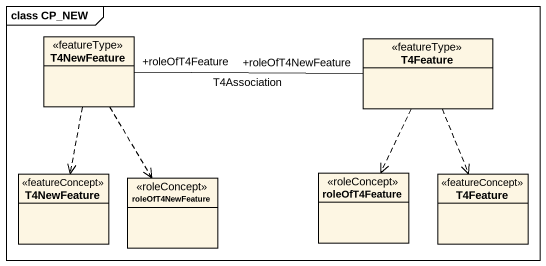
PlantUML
@startuml
mainframe class CP_NEW
hide circle
hide empty members
class T4NewFeature <<featureType>>
class T4Feature <<featureType>>
class "T4NewFeature" as T4NewFeature_2 <<featureConcept>>
class roleOfT4NewFeature <<roleConcept>>
class roleOfT4Feature <<roleConcept>>
class "T4Feature" as T4Feature_2 <<featureConcept>>
T4NewFeature "+roleOfT4Feature" -right- "+roleOfT4NewFeature" T4Feature : T4Association
T4NewFeature ..> T4NewFeature_2
T4NewFeature ..> roleOfT4NewFeature
T4Feature ..> roleOfT4Feature
T4Feature ..> T4Feature_2
@enduml
